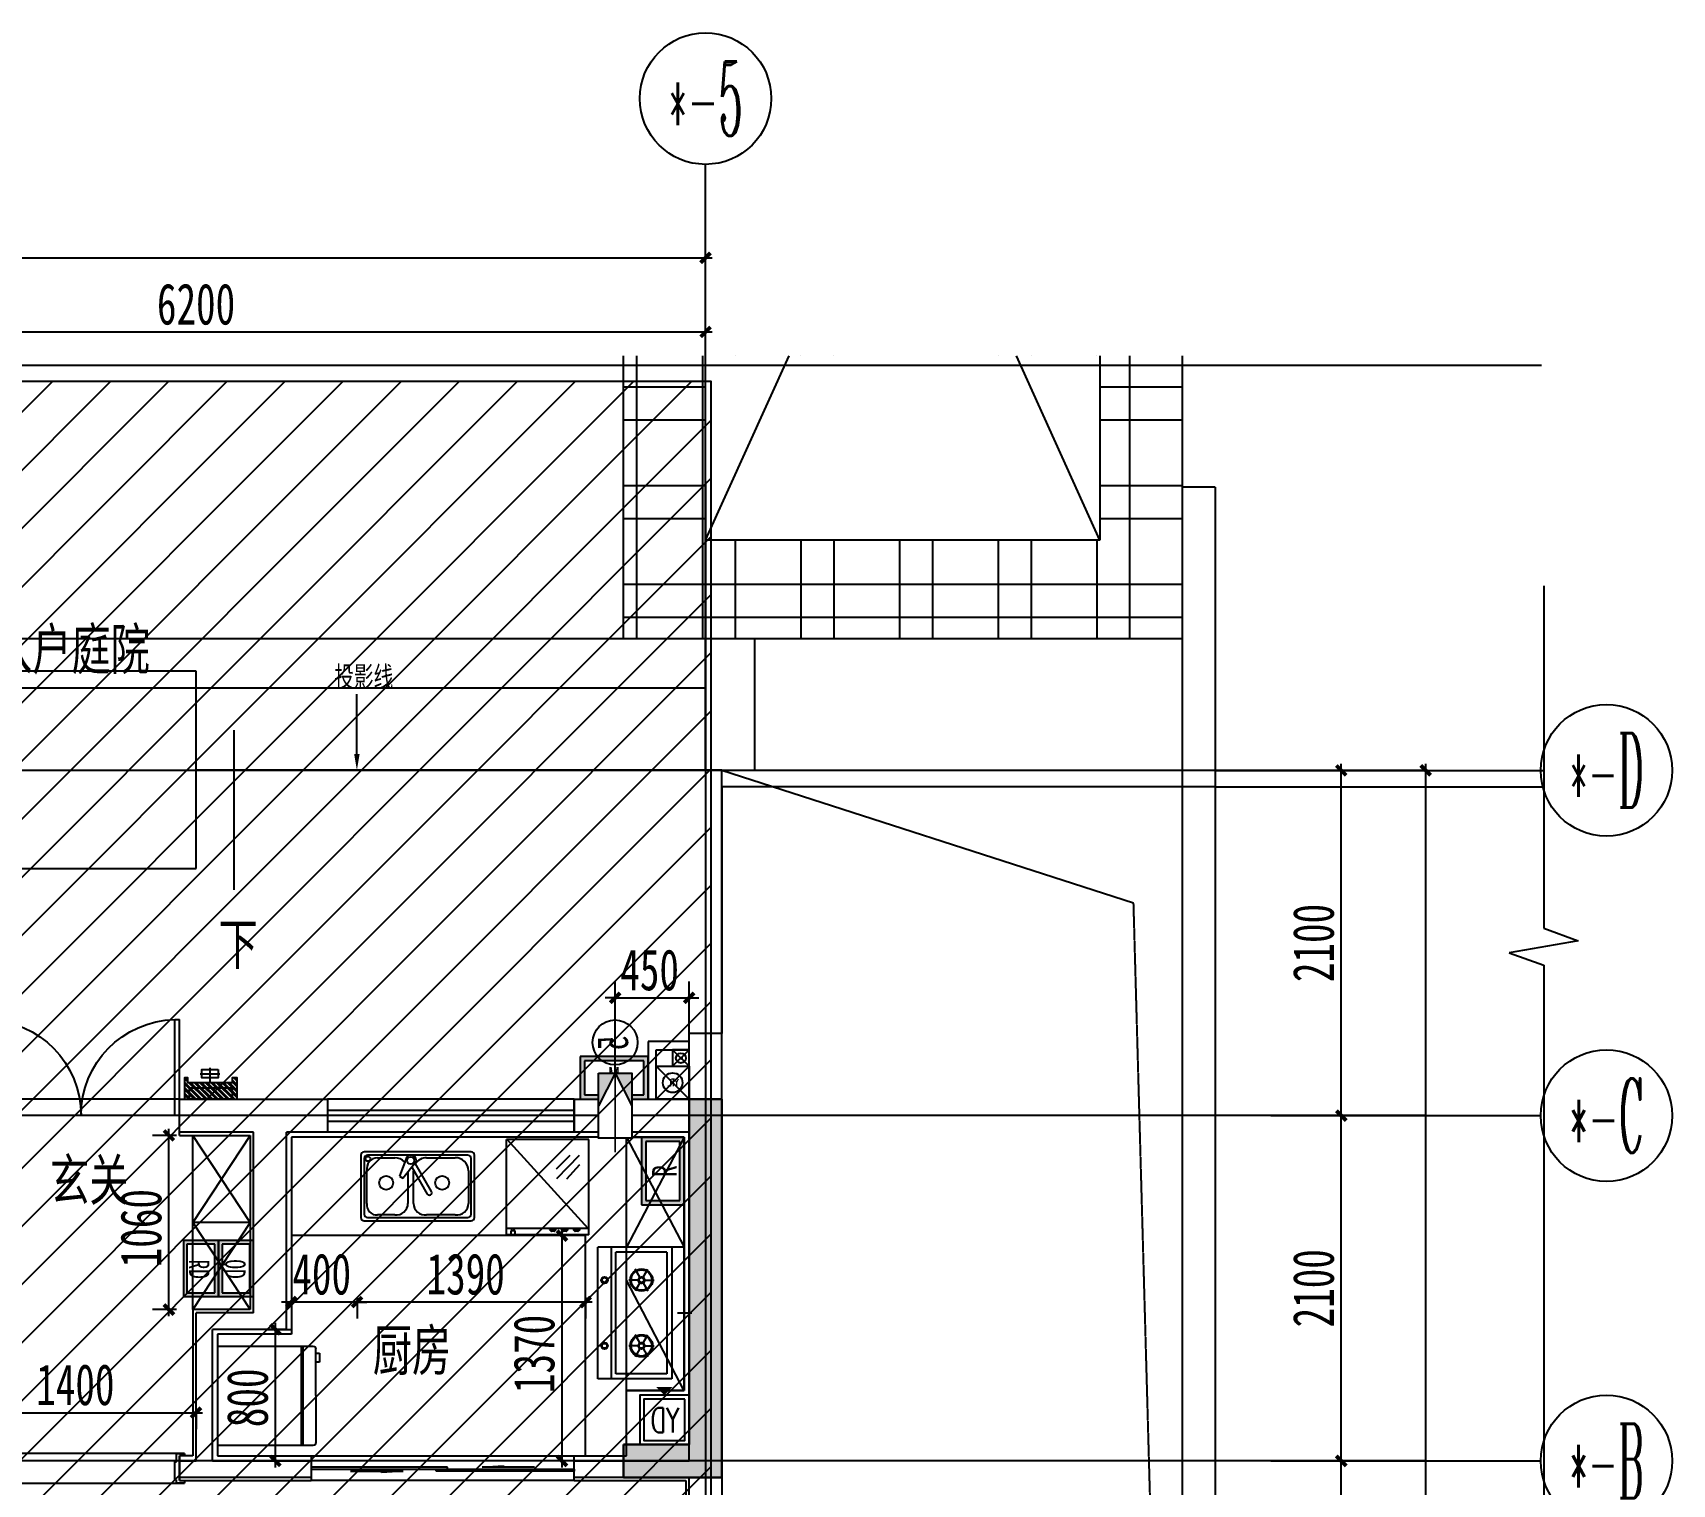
# Model space of a CAD drawing. Extents: x -255202 to 66368, y -6372500 to 603.
# Drawn here: x 36863 to 46839, y -3225095 to -3216267 of the extents above; entities that cross this region are included whole.
import ezdxf
from ezdxf.enums import TextEntityAlignment as Align

# ---------------------------------------------------------------- set-up
doc = ezdxf.new("R2010")
doc.units = 0
doc.header["$LTSCALE"] = 10
doc.header["$MEASUREMENT"] = 0
doc.linetypes.add('__DASH', pattern=[0.35, 0.25, -0.1])
for name, color, linetype in [('A-DIM（轴号轴线尺寸）', 3, 'Continuous'), ('A-HDRL（栏杆构件）', 8, 'Continuous'), ('A-MARK（制图符号）', 8, 'Continuous'), ('A-门', 251, 'Continuous'), ('AXIS_TEXT', 7, 'Continuous'), ('CAR', 155, 'Continuous'), ('DIM【标注】', 149, 'Continuous'), ('L-立面填充1', 253, 'Continuous'), ('L~1D$0$A-LIFT-strs（楼电梯）', 2, 'Continuous'), ('ROAD', 2, 'Continuous'), ('院墙', 53, 'Continuous'), ('院墙（一层看线）', 8, 'Continuous')]:
    doc.layers.add(name, color=color, linetype=linetype)
doc.styles.add('_TCH_AXIS', font='COMPLEX', dxfattribs={"bigfont": 'GBCBIG'})
doc.styles.add('_TCH_DIM', font='SIMPLEX', dxfattribs={"bigfont": 'GBCBIG'})
doc.styles.add('COMPLEX', font='COMPLEX')
doc.styles.add('L~1D$0$_TCH_DIM', font='SIMPLEX', dxfattribs={"bigfont": 'GBCBIG'})
doc.styles.add('L~1D$0$黑体', font='simhei.ttf')
doc.styles.add('L~1Z$0$黑体', font='simhei.ttf')
doc.styles.add('宋体', font='', dxfattribs={"width": 0.8})
doc.styles.add('样式222', font='', dxfattribs={"width": 0.7})
doc.styles.add('细黑体', font='', dxfattribs={"width": 0.7})
doc.styles.get('宋体').set_extended_font_data('STXihei')
doc.styles.get('样式222').set_extended_font_data('STXihei')
doc.styles.get('细黑体').set_extended_font_data('STXihei')
doc.dimstyles.new('DK-100', dxfattribs={"dimscale": 100, "dimtxt": 2.5, "dimasz": 0.6, "dimexe": 1, "dimexo": 1, "dimgap": 0.4, "dimtad": 1, "dimdec": 0, "dimrnd": 5, "dimdsep": 46, "dimtxsty": '样式222', "dimblk": 'ARCHTICK', "dimcen": 3, "dimdle": 0.4, "dimclrd": 149, "dimclre": 149, "dimclrt": 149, "dimadec": 0, "dimazin": 0, "dimtfac": 1, "dimtdec": 0, "dimtix": 1, "dimtmove": 2, "dimatfit": 3, "dimldrblk": 'ARCHTICK', "dimfxl": 3, "dimfxlon": 1, "dimtvp": 1, "dimtolj": 1, "dimtzin": 0, "dimarcsym": 0})

# ---------------------------------------------------------------- blocks, each defined once
blk = doc.blocks.new('_AXISO')
blk.add_circle((0, 0), 0.5)
at = {"layer": 'AXIS_TEXT', "style": 'COMPLEX', "width": 1.041667}
blk.add_attdef('A', text='', height=0.56, dxfattribs=at).set_placement((-0.25, -0.28), (0.25, -0.28), align=Align.FIT)
blk = doc.blocks.new('_ArchTick')
at = {"color": 0, "linetype": 'ByBlock', "const_width": 0.4}
blk.add_lwpolyline([(-0.5, -0.5), (0.5, 0.5)], dxfattribs=at)
blk = doc.blocks.new('*D623')
at = {"layer": 'Defpoints', "color": 0, "transparency": 16777216}
for p in [(54779.7, 5623.2), (30579.7, 4345.7), (54779.7, 4345.7)]:
    blk.add_point(p, dxfattribs=at)
at = {"layer": 'DIM【标注】', "color": 149, "lineweight": -2, "transparency": 16777216}
for p, q in [((30579.7, 5323.2), (30579.7, 5723.2)), ((54779.7, 5323.2), (54779.7, 5723.2)), ((30539.7, 5623.2), (54819.7, 5623.2))]:
    blk.add_line(p, q, dxfattribs=at)
at = {"layer": 'DIM【标注】', "color": 149, "lineweight": -2, "transparency": 16777216, "xscale": 60, "yscale": 60, "zscale": 60, "rotation": 180}
blk.add_blockref('_ArchTick', (30579.7, 5623.2), dxfattribs=at)
at = {"layer": 'DIM【标注】', "color": 149, "lineweight": -2, "transparency": 16777216, "xscale": 60, "yscale": 60, "zscale": 60}
blk.add_blockref('_ArchTick', (54779.7, 5623.2), dxfattribs=at)
at = {"layer": 'DIM【标注】', "color": 149, "transparency": 16777216, "insert": (42679.7, 5791.2), "char_height": 250, "attachment_point": 5, "style": '样式222'}
blk.add_mtext('\\A1;24200', dxfattribs=at)
blk = doc.blocks.new('*D627')
at = {"layer": 'Defpoints', "color": 0, "transparency": 16777216}
for p in [(54779.7, 5172.7), (48579.7, 4345.7), (54779.7, 4345.7)]:
    blk.add_point(p, dxfattribs=at)
at = {"layer": 'DIM【标注】', "color": 149, "lineweight": -2, "transparency": 16777216}
for p, q in [((48579.7, 4872.7), (48579.7, 5272.7)), ((54779.7, 4872.7), (54779.7, 5272.7)), ((48539.7, 5172.7), (54819.7, 5172.7))]:
    blk.add_line(p, q, dxfattribs=at)
at = {"layer": 'DIM【标注】', "color": 149, "lineweight": -2, "transparency": 16777216, "xscale": 60, "yscale": 60, "zscale": 60, "rotation": 180}
blk.add_blockref('_ArchTick', (48579.7, 5172.7), dxfattribs=at)
at = {"layer": 'DIM【标注】', "color": 149, "lineweight": -2, "transparency": 16777216, "xscale": 60, "yscale": 60, "zscale": 60}
blk.add_blockref('_ArchTick', (54779.7, 5172.7), dxfattribs=at)
at = {"layer": 'DIM【标注】', "color": 149, "transparency": 16777216, "insert": (51679.7, 5340.7), "char_height": 250, "attachment_point": 5, "style": '样式222'}
blk.add_mtext('\\A1;6200', dxfattribs=at)
blk = doc.blocks.new('*D633')
at = {"layer": 'Defpoints', "color": 0, "transparency": 16777216}
for p in [(58218.5, 2506.1), (59161.7, 2506.1), (58218.5, -9693.9)]:
    blk.add_point(p, dxfattribs=at)
at = {"layer": 'DIM【标注】', "color": 149, "lineweight": -2, "transparency": 16777216}
for p, q in [((58861.7, 2506.1), (59261.7, 2506.1)), ((59161.7, -9733.9), (59161.7, 2546.1)), ((58861.7, -9693.9), (59261.7, -9693.9))]:
    blk.add_line(p, q, dxfattribs=at)
at = {"layer": 'DIM【标注】', "color": 149, "lineweight": -2, "transparency": 16777216, "xscale": 60, "yscale": 60, "zscale": 60}
for p, rotation in [((59161.7, 2506.1), 90), ((59161.7, -9693.9), 270)]:
    blk.add_blockref('_ArchTick', p, dxfattribs=dict(at, rotation=rotation))
at = {"layer": 'DIM【标注】', "color": 149, "transparency": 16777216, "insert": (58993.7, -3593.9), "char_height": 250, "attachment_point": 5, "rotation": 90, "style": '样式222'}
blk.add_mtext('\\A1;12200', dxfattribs=at)
blk = doc.blocks.new('*D634')
at = {"layer": 'Defpoints', "color": 0, "transparency": 16777216}
for p in [(58218.5, -1693.9), (58647.8, -1693.9), (58218.5, -9693.9)]:
    blk.add_point(p, dxfattribs=at)
at = {"layer": 'DIM【标注】', "color": 149, "lineweight": -2, "transparency": 16777216}
for p, q in [((58347.8, -1693.9), (58747.8, -1693.9)), ((58647.8, -9733.9), (58647.8, -1653.9)), ((58347.8, -9693.9), (58747.8, -9693.9))]:
    blk.add_line(p, q, dxfattribs=at)
at = {"layer": 'DIM【标注】', "color": 149, "lineweight": -2, "transparency": 16777216, "xscale": 60, "yscale": 60, "zscale": 60}
for p, rotation in [((58647.8, -1693.9), 90), ((58647.8, -9693.9), 270)]:
    blk.add_blockref('_ArchTick', p, dxfattribs=dict(at, rotation=rotation))
at = {"layer": 'DIM【标注】', "color": 149, "transparency": 16777216, "insert": (58479.8, -5693.9), "char_height": 250, "attachment_point": 5, "rotation": 90, "style": '样式222'}
blk.add_mtext('\\A1;8000', dxfattribs=at)
blk = doc.blocks.new('*D635')
at = {"layer": 'Defpoints', "color": 0, "transparency": 16777216}
for p in [(58218.5, 406.1), (58647.8, 406.1), (58218.5, -1693.9)]:
    blk.add_point(p, dxfattribs=at)
at = {"layer": 'DIM【标注】', "color": 149, "lineweight": -2, "transparency": 16777216}
for p, q in [((58347.8, 406.1), (58747.8, 406.1)), ((58647.8, -1733.9), (58647.8, 446.1)), ((58347.8, -1693.9), (58747.8, -1693.9))]:
    blk.add_line(p, q, dxfattribs=at)
at = {"layer": 'DIM【标注】', "color": 149, "lineweight": -2, "transparency": 16777216, "xscale": 60, "yscale": 60, "zscale": 60}
for p, rotation in [((58647.8, 406.1), 90), ((58647.8, -1693.9), 270)]:
    blk.add_blockref('_ArchTick', p, dxfattribs=dict(at, rotation=rotation))
at = {"layer": 'DIM【标注】', "color": 149, "transparency": 16777216, "insert": (58479.8, -643.9), "char_height": 250, "attachment_point": 5, "rotation": 90, "style": '样式222'}
blk.add_mtext('\\A1;2100', dxfattribs=at)
blk = doc.blocks.new('*D636')
at = {"layer": 'Defpoints', "color": 0, "transparency": 16777216}
for p in [(58218.5, 2506.1), (58647.8, 2506.1), (58218.5, 406.1)]:
    blk.add_point(p, dxfattribs=at)
at = {"layer": 'DIM【标注】', "color": 149, "lineweight": -2, "transparency": 16777216}
for p, q in [((58347.8, 2506.1), (58747.8, 2506.1)), ((58647.8, 366.1), (58647.8, 2546.1)), ((58347.8, 406.1), (58747.8, 406.1))]:
    blk.add_line(p, q, dxfattribs=at)
at = {"layer": 'DIM【标注】', "color": 149, "lineweight": -2, "transparency": 16777216, "xscale": 60, "yscale": 60, "zscale": 60}
for p, rotation in [((58647.8, 2506.1), 90), ((58647.8, 406.1), 270)]:
    blk.add_blockref('_ArchTick', p, dxfattribs=dict(at, rotation=rotation))
at = {"layer": 'DIM【标注】', "color": 149, "transparency": 16777216, "insert": (58479.8, 1456.1), "char_height": 250, "attachment_point": 5, "rotation": 90, "style": '样式222'}
blk.add_mtext('\\A1;2100', dxfattribs=at)
blk = doc.blocks.new('排气扇孔洞')
blk.add_wipeout([(289.7, -8794), (289.7, -8906.7), (509.7, -8906.7), (509.7, -8794)])
at = {"linetype": 'ByBlock'}
h = blk.add_hatch(color=48, dxfattribs=at)
h.paths.add_polyline_path([(399.7, -8794), (289.7, -8794), (289.7, -8850.3)])
h.paths.add_polyline_path([(289.7, -8850.3), (289.7, -8906.7), (399.7, -8906.7)])
at = {"color": 48, "linetype": 'ByBlock'}
for q in [(399.7, -8794), (399.7, -8906.7)]:
    blk.add_line((289.7, -8850.3), q, dxfattribs=at)
at = {"color": 48}
blk.add_lwpolyline([(289.7, -8794), (289.7, -8906.7), (509.7, -8906.7), (509.7, -8794)], close=True, dxfattribs=at)
at = {"color": 48, "const_width": 5}
blk.add_lwpolyline([(262.5, -8850.3), (556.6, -8850.3)], dxfattribs=at)
blk = doc.blocks.new('ty')
at = {"layer": 'A-门'}
h = blk.add_hatch(color=8, dxfattribs=at)
h.paths.add_polyline_path([(54017.2, 765.1), (54017.2, 506.1), (54429.7, 506.1), (54429.7, 765.1)])
h.paths.add_polyline_path([(54403.3, 738.7), (54403.3, 532.5), (54043.6, 532.5), (54043.6, 738.7)], flags=16)
h = blk.add_hatch(dxfattribs=at)
h.set_pattern_fill('ANSI32', color=8, scale=5, style=0)
h.set_pattern_definition([(135, (54063.044, 4608.566), (16.83798, 16.83798), []), (135, (54051.819, 4608.566), (16.83798, 16.83798), [])])
h.paths.add_polyline_path([(51609.8, 606.1), (51609.8, 506.1), (51929.8, 506.1), (51929.8, 636.1), (51899.8, 636.1), (51899.8, 606.1), (51629.8, 606.1), (51629.8, 636.1), (51609.8, 636.1)])
blk.add_hatch(color=8, dxfattribs=at).paths.add_polyline_path([(54879.7, 506.1), (54879.7, -1793.9), (54279.7, -1793.9), (54279.7, -1593.9), (54679.7, -1593.9), (54679.7, 506.1)])
h = blk.add_hatch(color=8, dxfattribs=at)
h.paths.add_polyline_path([(54390.6, -136.4), (54649.7, -136.4), (54649.7, 276.1), (54390.6, 276.1)])
h.paths.add_polyline_path([(54417, 249.7), (54623.3, 249.7), (54623.3, -110), (54417, -110)], flags=16)
h = blk.add_hatch(color=8, dxfattribs=at)
h.paths.add_polyline_path([(51816.1, -693.9), (51816.1, -353.9), (51602.6, -353.9), (51602.6, -693.9)])
h.paths.add_polyline_path([(51794.4, -672.2), (51794.4, -375.7), (51624.4, -375.7), (51624.4, -672.2)], flags=16)
h = blk.add_hatch(color=8, dxfattribs=at)
h.paths.add_polyline_path([(52029.7, -353.9), (51816.1, -353.9), (51816.1, -693.9), (52029.7, -693.9)])
h.paths.add_polyline_path([(52007.9, -672.2), (51837.9, -672.2), (51837.9, -375.7), (52007.9, -375.7)], flags=16)
at = {"color": 8, "linetype": '__DASH'}
blk.add_line((57679.7, -8927), (57384.6, 1697.8), dxfattribs=at)
at = {"layer": 'A-HDRL（栏杆构件）', "color": 8}
for p, q in [((57879.7, 2506.1), (59879.7, 2506.1)), ((57879.7, 2406.1), (59879.7, 2406.1))]:
    blk.add_line(p, q, dxfattribs=at)
at = {"layer": 'A-MARK（制图符号）', "color": 8}
for p, q in [((42778.2, 4970.1), (59865.7, 4970.1)), ((59879.7, 3628.4), (59879.7, 1546.2)), ((59879.7, 1546.2), (60089.7, 1469.8)), ((60089.7, 1469.8), (59669.7, 1395.8)), ((59669.7, 1395.8), (59879.7, 1321.2)), ((59879.7, 1321.2), (59879.7, -14957.9))]:
    blk.add_line(p, q, dxfattribs=at)
at = {"layer": 'A-门', "color": 8}
for p, q in [((54779.7, 2985.1), (54779.7, 6192)), ((54779.7, 4262.6), (54779.7, -13753.8)), ((55079.9, 2506.4), (55079.9, 3306.4)), ((51679.8, 3110.2), (48679.8, 3110.2)), ((51679.8, 1910.2), (51679.8, 3110.2)), ((54779.9, 3006.4), (48679.7, 3006.4)), ((54779.9, 2506.4), (54779.9, 3006.4)), ((52658.4, 2606.1), (52658.4, 2970.3)), ((51912.2, 2450.1), (51912.2, 2750.1)), ((59161.7, 2506.1), (25966, 2506.1)), ((51679.8, 1910.2), (51679.8, 2510.2)), ((51679.8, 2510.2), (54879.8, 2510.2)), ((57679.7, 2506.1), (54779.9, 2506.4)), ((54779.9, 2506.4), (54779.9, 906.4)), ((54879.7, 506.1), (54879.7, 2506.1)), ((57384.6, 1697.8), (54879.7, 2506.1)), ((51912.2, 1779.3), (51912.2, 2450.1)), ((57679.7, 2406.1), (54879.9, 2406.4)), ((54879.9, 2406.4), (54879.9, 906.4)), ((48679.8, 1910.2), (51679.8, 1910.2)), ((54229.7, 606.1), (54229.7, 1222.2)), ((54679.7, 606.1), (54679.7, 1222.2)), ((54229.7, 1122.2), (54169.7, 1122.2)), ((54229.7, 1122.2), (54679.7, 1122.2)), ((54679.7, 1122.2), (54739.7, 1122.2)), ((54679.7, 506.1), (54679.7, 906.1)), ((54879.7, 906.1), (54679.7, 906.1)), ((54879.7, 506.1), (54879.9, 906.4)), ((54679.7, 856.1), (54429.7, 856.1)), ((54429.7, 856.1), (54429.7, 506.1)), ((54479.7, 506.1), (54479.7, 806.1)), ((54479.7, 806.1), (54679.7, 806.1)), ((54579.7, 806.1), (54679.7, 706.1)), ((54679.7, 806.1), (54579.7, 706.1)), ((54679.7, 806.1), (54679.7, 856.1)), ((54429.7, 765.1), (54017.2, 765.1)), ((54017.2, 765.1), (54017.2, 506.1)), ((54403.3, 738.7), (54043.6, 738.7)), ((54043.6, 738.7), (54043.6, 532.5)), ((54403.3, 532.5), (54403.3, 738.7)), ((54429.7, 506.1), (54429.7, 765.1)), ((54679.7, 706.1), (54479.7, 506.1)), ((54479.7, 706.1), (54679.7, 506.1)), ((51704.8, 661.1), (51824.8, 661.1)), ((51782.3, 606.1), (51747.3, 606.1)), ((51764.8, 606.1), (51764.8, 696.1)), ((51579.7, 506.1), (50379.7, 506.1)), ((51579.7, 306.1), (51579.7, 506.1)), ((51579.7, 506.1), (52029.7, 506.1)), ((51579.7, 286.1), (51579.7, 502.5)), ((52029.7, 506.1), (52479.7, 506.1)), ((53979.7, 506.1), (52479.7, 506.1)), ((52479.7, 506.1), (52479.7, 306.1)), ((52479.7, 506.1), (52479.7, 306.1)), ((53979.7, 506.1), (53979.7, 306.1)), ((53979.8, 306.1), (53979.8, 506.1)), ((53979.8, 506.1), (54879.7, 506.1)), ((54017.2, 506.1), (54429.7, 506.1)), ((54043.6, 532.5), (54403.3, 532.5)), ((54429.7, 506.1), (54479.7, 506.1)), ((54879.7, 506.1), (54679.7, 506.1)), ((54679.7, 506.1), (54679.7, -1593.9)), ((54679.7, -1593.9), (54679.7, 506.1)), ((54679.7, 506.1), (54879.7, 506.1)), ((54879.7, -1793.9), (54879.7, 506.1)), ((54879.7, 506.1), (54879.7, -1793.9)), ((54879.7, -1593.9), (54879.7, 506.1)), ((59161.7, 406.1), (25966, 406.1)), ((52479.7, 439.4), (53979.7, 439.4)), ((51514.3, -813.9), (51514.3, 326.1)), ((51579.7, 286.1), (51579.7, 306.1)), ((52029.7, 306.1), (51579.7, 306.1)), ((52029.7, -793.9), (52029.7, 306.1)), ((52479.7, 306.1), (52229.7, 306.1)), ((52229.7, -893.9), (52229.7, 306.1)), ((52479.7, 372.7), (53979.7, 372.7)), ((53979.7, 306.1), (52479.7, 306.1)), ((54679.7, 306.1), (53979.8, 306.1)), ((54679.7, -1693.9), (54679.7, 306.1)), ((51559.7, 286.1), (51414.3, 286.1)), ((51579.7, 286.1), (52009.7, 286.1)), ((52009.7, 286.1), (51659.7, -243.9)), ((52009.7, -243.9), (51659.7, 286.1)), ((51659.7, -773.9), (51659.7, 286.1)), ((51659.7, 286.1), (52009.7, 286.1)), ((52009.7, 286.1), (52009.7, -773.9)), ((52009.7, 286.1), (52009.7, -773.9)), ((54649.7, 276.1), (52259.7, 276.1)), ((52259.7, 276.1), (52259.7, -923.9)), ((54069.4, 260.5), (53569.4, 260.5)), ((53569.4, -319.5), (53569.4, 260.5)), ((53569.4, -319.5), (53569.4, 260.5)), ((54066, -279.5), (53571.7, 260.5)), ((54069.4, -319.5), (54069.4, 260.5)), ((54299.7, 276.1), (54649.7, -393.9)), ((54649.7, 276.1), (54299.7, -393.9)), ((54299.7, -1265.3), (54299.7, 276.1)), ((54299.7, 276.1), (54649.7, 276.1)), ((54390.6, 276.1), (54390.6, -136.4)), ((54649.7, 276.1), (54390.6, 276.1)), ((54417, 249.7), (54417, -110)), ((54623.3, 249.7), (54417, 249.7)), ((54623.3, -110), (54623.3, 249.7)), ((54649.7, -136.4), (54649.7, 276.1)), ((54649.7, 276.1), (54649.7, -1265.3)), ((54649.7, -1265.3), (54649.7, 276.1)), ((52683.2, 166.1), (52683.2, -213.9)), ((53353.2, 186.1), (52703.2, 186.1)), ((52703.2, 146.1), (52703.2, -193.9)), ((53333.2, 166.1), (52723.2, 166.1)), ((52784.2, 150.1), (52889.2, 150.1)), ((52961.9, 156.3), (52917.5, 37.7)), ((52936.9, 26.5), (53017.4, 124.2)), ((53112.2, -55.6), (53012.1, 117.8)), ((53082.2, 150.1), (53257.2, 150.1)), ((53353.2, -193.9), (53353.2, 146.1)), ((53373.2, -213.9), (53373.2, 166.1)), ((53872.9, 82, -2), (53956.8, 165.9, -2)), ((53875.9, 23.2, -1), (54012.6, 165.1, -1)), ((53934.8, 22.3, -2), (54015.5, 109.4, -2)), ((52719.2, -127.9), (52719.2, 70.1)), ((52917.5, 37.7), (52936.9, 26.5)), ((52969.2, 65.7), (52969.2, -127.9)), ((52991.7, 93), (53086.2, -70.6)), ((53002.2, -127.9), (53002.2, 70.1)), ((53337.2, 70.1), (53337.2, -127.9)), ((52889.2, -197.9), (52784.2, -197.9)), ((53257.2, -197.9), (53082.2, -197.9)), ((54390.6, -136.4), (54649.7, -136.4)), ((54417, -110), (54623.3, -110)), ((52009.7, -243.9), (51659.7, -243.9)), ((52009.7, -243.9), (51659.7, -773.9)), ((51659.7, -243.9), (52009.7, -773.9)), ((52703.2, -233.9), (53353.2, -233.9)), ((52723.2, -213.9), (53333.2, -213.9)), ((54069.4, -279.5), (53569.4, -279.5)), ((53620.4, -294.5), (53595.4, -294.5)), ((53595.4, -294.5), (53595.4, -319.5)), ((53601.4, -294.5), (53601.4, -279.5)), ((53614.5, -294.5), (53614.5, -279.5)), ((53620.4, -319.5), (53620.4, -294.5)), ((53870.7, -279.5), (53830.7, -279.5)), ((53830.7, -279.5), (53830.7, -286.5)), ((53833.7, -289.5), (53867.7, -289.5)), ((53839.4, -289.5), (53862, -289.5)), ((53839.4, -293.9), (53839.4, -289.5)), ((53859, -296.9), (53842.4, -296.9)), ((53862, -289.5), (53862, -293.9)), ((53870.7, -286.5), (53870.7, -279.5)), ((53942.8, -279.5), (53902.8, -279.5)), ((53902.8, -279.5), (53902.8, -286.5)), ((53905.8, -289.5), (53939.8, -289.5)), ((53906.3, -283.9), (53906.3, -1733.9)), ((53911.5, -289.5), (53934.1, -289.5)), ((53911.5, -293.9), (53911.5, -289.5)), ((53931.1, -296.9), (53914.5, -296.9)), ((53934.1, -289.5), (53934.1, -293.9)), ((53942.8, -286.5), (53942.8, -279.5)), ((54015, -279.5), (53975, -279.5)), ((53975, -279.5), (53975, -286.5)), ((53978, -289.5), (54012, -289.5)), ((53983.7, -289.5), (54006.3, -289.5)), ((53983.7, -293.9), (53983.7, -289.5)), ((54003.3, -296.9), (53986.7, -296.9)), ((54006.3, -289.5), (54006.3, -293.9)), ((54015, -286.5), (54015, -279.5)), ((51816.1, -353.9), (51602.6, -353.9)), ((51602.6, -353.9), (51602.6, -693.9)), ((51794.4, -375.7), (51624.4, -375.7)), ((51624.4, -375.7), (51624.4, -672.2)), ((51794.4, -672.2), (51794.4, -375.7)), ((51816.1, -693.9), (51816.1, -353.9)), ((52029.7, -353.9), (51816.1, -353.9)), ((51816.1, -353.9), (51816.1, -693.9)), ((52007.9, -375.7), (51837.9, -375.7)), ((51837.9, -375.7), (51837.9, -672.2)), ((52007.9, -672.2), (52007.9, -375.7)), ((52029.7, -693.9), (52029.7, -353.9)), ((54049.7, -323.9), (52259.7, -323.9)), ((54069.4, -319.5), (53569.4, -319.5)), ((54069.4, -319.5), (53569.4, -319.5)), ((53595.4, -319.5), (53620.4, -319.5)), ((53949.7, -323.9), (53806.3, -323.9)), ((54049.7, -1663.9), (54049.7, -323.9)), ((54574.7, -393.9), (54124.7, -393.9)), ((54124.7, -1193.9), (54124.7, -393.9)), ((54204.7, -393.9), (54204.7, -1193.9)), ((54649.7, -393.9), (54299.7, -393.9)), ((54574.7, -393.9), (54574.7, -1193.9)), ((54649.7, -1193.9), (54649.7, -393.9)), ((54544.7, -423.9), (54234.7, -423.9)), ((54234.7, -1163.9), (54234.7, -423.9)), ((54544.7, -423.9), (54544.7, -1163.9)), ((54649.7, -1266.7), (54299.7, -593.9)), ((54369.7, -593.9), (54313.2, -593.9)), ((54379.7, -576.6), (54351.4, -527.7)), ((54399.7, -576.6), (54427.9, -527.7)), ((54409.6, -593.9), (54466.2, -593.9)), ((51602.6, -693.9), (51816.1, -693.9)), ((51624.4, -672.2), (51794.4, -672.2)), ((51816.1, -693.9), (52029.7, -693.9)), ((51837.9, -672.2), (52007.9, -672.2)), ((54379.7, -611.2), (54351.4, -660.2)), ((54399.7, -611.2), (54427.9, -660.2)), ((51559.7, -773.9), (51414.3, -773.9)), ((52009.7, -773.9), (51659.7, -773.9)), ((52009.7, -773.9), (51659.7, -773.9)), ((51659.7, -773.9), (51659.7, -1663.9)), ((51679.7, -1693.9), (51679.7, -793.9)), ((52029.7, -793.9), (51679.7, -793.9)), ((52259.7, -727.7), (52199.7, -727.7)), ((52259.7, -727.7), (52259.7, -827.7)), ((52659.7, -727.7), (52259.7, -727.7)), ((54089.7, -727.7), (52619.7, -727.7)), ((52659.7, -698.7), (52659.7, -827.7)), ((52659.7, -698.7), (52659.7, -827.7)), ((52659.7, -727.7), (52719.7, -727.7)), ((54049.7, -698.7), (54049.7, -827.7)), ((54609.2, -793.9), (54696.3, -793.9)), ((51779.7, -1693.9), (51779.7, -893.9)), ((52229.7, -893.9), (51779.7, -893.9)), ((52105.9, -893.9), (52262.4, -893.9)), ((52162.4, -1733.9), (52162.4, -853.9)), ((52259.7, -923.9), (51809.7, -923.9)), ((51809.7, -923.9), (51809.7, -1663.9)), ((54369.7, -993.9), (54313.2, -993.9)), ((54379.7, -976.6), (54351.4, -927.7)), ((54399.7, -976.6), (54427.9, -927.7)), ((54409.6, -993.9), (54466.2, -993.9)), ((52392.9, -998.1), (51809.5, -998.2)), ((51809.5, -998.2), (51809.7, -1598.2)), ((52320.7, -1598.1), (52320.6, -998.1)), ((52331.8, -1598.1), (52331.7, -998.1)), ((52409.7, -1581.4), (52409.5, -1014.7)), ((52409.6, -1037.6), (52431.8, -1037.6)), ((52431.8, -1093.2), (52409.6, -1093.2)), ((52431.8, -1037.6), (52431.8, -1093.2)), ((54379.7, -1011.2), (54351.4, -1060.2)), ((54399.7, -1011.2), (54427.9, -1060.2)), ((54574.7, -1193.9), (54124.7, -1193.9)), ((54544.7, -1163.9), (54234.7, -1163.9)), ((54649.7, -1265.3), (54299.7, -1265.3)), ((54299.7, -1663.9), (54299.7, -1265.3)), ((54299.7, -1265.3), (54649.7, -1265.3)), ((50239.7, -1400.6), (51719.7, -1400.6)), ((51679.7, -1400.6), (51679.7, -1500.6)), ((54679.7, -1593.9), (54279.7, -1593.9)), ((54279.7, -1593.9), (54279.7, -1793.9)), ((54279.7, -1793.9), (54279.7, -1593.9)), ((54279.7, -1593.9), (54679.7, -1593.9)), ((54879.7, -1593.9), (54879.7, -1793.9)), ((59161.7, -1693.9), (25966, -1693.9)), ((51609.7, -1648.9), (50349.7, -1648.9)), ((51559.7, -1698.9), (51559.7, -1648.9)), ((51559.7, -1648.9), (51609.7, -1648.9)), ((51579.7, -1813.9), (51579.7, -1663.9)), ((51609.7, -1663.9), (51579.7, -1663.9)), ((51579.7, -1663.9), (51579.7, -1813.9)), ((51659.7, -1663.9), (51579.7, -1663.9)), ((51579.7, -1793.9), (51579.7, -1693.9)), ((51579.7, -1693.9), (51679.7, -1693.9)), ((51609.7, -1648.9), (51609.7, -1663.9)), ((51779.7, -1693.9), (52379.7, -1693.9)), ((51809.7, -1598.2), (52393, -1598)), ((51809.7, -1663.9), (52379.7, -1663.9)), ((52105.9, -1693.9), (52262.4, -1693.9)), ((52379.7, -1663.9), (53979.7, -1663.9)), ((52379.7, -1666.2), (52379.7, -1813.9)), ((52379.7, -1693.9), (52379.7, -1793.9)), ((53949.7, -1693.9), (53806.3, -1693.9)), ((53979.7, -1813.9), (53979.7, -1663.9)), ((53979.7, -1663.9), (54299.7, -1663.9)), ((53979.7, -1793.9), (53979.7, -1693.9)), ((53979.7, -1693.9), (54679.7, -1693.9)), ((51549.7, -1808.9), (51549.7, -1698.9)), ((51549.7, -1698.9), (51559.7, -1698.9)), ((51679.7, -1793.9), (51579.7, -1793.9)), ((52379.7, -1793.9), (51679.7, -1793.9)), ((54679.7, -1793.9), (53979.7, -1793.9)), ((54279.7, -1793.9), (54879.7, -1793.9)), ((54879.7, -1793.9), (54279.7, -1793.9)), ((54679.8, -2093.9), (54679.8, -1793.9)), ((54679.8, -1793.9), (54879.8, -1793.9)), ((54879.8, -1793.9), (54879.8, -2093.9)), ((50349.7, -1828.9), (51609.7, -1828.9)), ((51559.7, -1808.9), (51549.7, -1808.9)), ((51559.7, -1828.9), (51559.7, -1808.9)), ((51609.7, -1828.9), (51559.7, -1828.9)), ((51579.7, -1813.9), (51609.7, -1813.9)), ((51579.7, -1813.9), (52379.7, -1813.9)), ((51609.7, -1813.9), (51609.7, -1828.9)), ((53979.7, -1813.9), (52379.7, -1813.9)), ((53979.7, -1813.9), (54659.7, -1813.9)), ((54659.7, -1813.9), (54659.7, -9568.9))]:
    blk.add_line(p, q, dxfattribs=at)
at = {"layer": 'A-门', "color": 8, "extrusion": (0, 0, -1)}
for p, q in [((51549.7, 406.1), (51549.7, 991.1)), ((51549.7, 991.1), (51579.7, 991.1)), ((51579.7, 406.1), (51579.7, 991.1)), ((51579.7, 406.1), (51549.7, 406.1)), ((52379.7, -1731.4), (52379.7, -1743.9)), ((53210.4, -1731.4), (52379.7, -1731.4)), ((52379.7, -1743.9), (53210.4, -1743.9)), ((52619.7, -1756.4), (52939.7, -1756.4)), ((52808.5, -1763.7), (52808.5, -1756.4)), ((52939.7, -1756.4), (52808.5, -1763.7)), ((53141.3, -1743.9), (53979.7, -1743.9)), ((53141.3, -1756.4), (53141.3, -1743.9)), ((53979.7, -1756.4), (53141.3, -1756.4)), ((53210.4, -1743.9), (53210.4, -1731.4)), ((53419.7, -1731.4), (53550.8, -1724.2)), ((53739.7, -1731.4), (53419.7, -1731.4)), ((53550.8, -1724.2), (53550.8, -1731.4)), ((53979.7, -1743.9), (53979.7, -1756.4))]:
    blk.add_line(p, q, dxfattribs=at)
at = {"layer": 'A-门', "color": 8, "const_width": 24}
for points in [[(54199.7, 1092.2), (54259.7, 1152.2)], [(54709.7, 1152.2), (54649.7, 1092.2)], [(51544.3, 256.1), (51484.3, 316.1)], [(53936.3, -353.9), (53876.3, -293.9)], [(52229.7, -757.7), (52289.7, -697.7)], [(52689.7, -697.7), (52629.7, -757.7)], [(52689.7, -697.7), (52629.7, -757.7)], [(54019.7, -757.7), (54079.7, -697.7)], [(51484.3, -743.9), (51544.3, -803.9)], [(52192.4, -923.9), (52132.4, -863.9)], [(51649.7, -1430.6), (51709.7, -1370.6)], [(52132.4, -1663.9), (52192.4, -1723.9)], [(53876.3, -1663.9), (53936.3, -1723.9)]]:
    blk.add_lwpolyline(points, dxfattribs=at)
at = {"layer": 'A-门', "color": 8}
for points in [[(54579.7, 706.1), (54679.7, 706.1), (54679.7, 806.1), (54579.7, 806.1)], [(54679.7, 506.1), (54479.7, 506.1), (54479.7, 706.1), (54679.7, 706.1)], [(51814.8, 686.1), (51814.8, 636.1), (51714.8, 636.1), (51714.8, 686.1)], [(51899.8, 506.1), (51639.8, 506.1), (51639.8, 576.1), (51899.8, 576.1)], [(54679.7, -1293.9), (54379.7, -1293.9), (54379.7, -1593.9), (54679.7, -1593.9)], [(54654.7, -1318.9), (54404.7, -1318.9), (54404.7, -1568.9), (54654.7, -1568.9)]]:
    blk.add_lwpolyline(points, close=True, dxfattribs=at)
blk.add_lwpolyline([(51609.8, 606.1), (51609.8, 606.1), (51609.8, 506.1), (51929.8, 506.1), (51929.8, 636.1), (51899.8, 636.1), (51899.8, 606.1), (51629.8, 606.1), (51629.8, 636.1), (51609.8, 636.1), (51609.8, 606.1), (51609.8, 606.1)], dxfattribs=at)
blk.add_lwpolyline([(54529.7, -1293.9, 0, 100, 0), (54529.7, -1243.9, 100, 100, 0)], format="xyseb", dxfattribs=at)
for centre, radius in [((54229.3, 851.2), 136.9), ((54629.7, 756.1), 30), ((54579.7, 606.1), 60), ((52725.8, 143.5), 14.5), ((52985.7, 133.4), 21.9), ((52836.7, -2.8), 42), ((53177.2, -2.8), 42), ((54164.7, -593.9), 20), ((54164.7, -593.9), 14.7), ((54389.7, -593.9), 67.7), ((54389.7, -593.9), 62.4), ((54389.7, -593.9), 20), ((54389.7, -593.9), 14.7), ((54164.7, -993.9), 20), ((54164.7, -993.9), 14.7), ((54389.7, -993.9), 67.7), ((54389.7, -993.9), 62.4), ((54389.7, -993.9), 20), ((54389.7, -993.9), 14.7)]:
    blk.add_circle(centre, radius, dxfattribs=at)
at = {"layer": 'A-门', "color": 8, "extrusion": (0, 0, -1)}
for centre, start, end in [((-50394.7, 406.1), 91.46928, 180), ((-51564.7, 406.1), 0, 88.53072)]:
    blk.add_arc(centre, 585, start, end, dxfattribs=at)
at = {"layer": 'A-门', "color": 8}
for centre, radius, start, end in [((52703.2, 166.1), 20, 90.00006, 180.00006), ((52723.2, 146.1), 20, 90.00006, 180.00006), ((52786.6, 81.7), 68.4, 92.00961, 189.80281), ((52889.2, 70.1), 80, 41.24393, 90.00006), ((52985.7, 133.4), 33, 343.81226, 136.18813), ((53082.2, 70.1), 80, 90.00006, 147.45978), ((53257.2, 70.1), 80, 0.00006, 90.00006), ((53333.2, 146.1), 20, 0.00006, 90.00006), ((53353.2, 166.1), 20, 0.00006, 90.00006), ((53082.2, 70.1), 80, 176.73322, 180.00006), ((53099.2, -63.1), 15, 210.00006, 30.00006), ((52723.2, -193.9), 20, 180.00006, 270.00006), ((52778.8, -137.8), 60.4, 170.61545, 275.14256), ((52897.2, -126.4), 72, 263.60554, 358.76657), ((53074.2, -126.4), 72, 181.23372, 276.3946), ((53265.2, -126.4), 72, 263.60554, 358.76657), ((53333.2, -193.9), 20, 270.00006, 0.00006), ((52703.2, -213.9), 20, 180.00006, 270.00006), ((53353.2, -213.9), 20, 270.00006, 0.00006), ((53833.7, -286.5), 3, 180, 270), ((53842.4, -293.9), 3, 180, 270), ((53859, -293.9), 3, 270, 0), ((53867.7, -286.5), 3, 270, 0), ((53905.8, -286.5), 3, 180, 270), ((53914.5, -293.9), 3, 180, 270), ((53931.1, -293.9), 3, 270, 0), ((53939.8, -286.5), 3, 270, 0), ((53978, -286.5), 3, 180, 270), ((53986.7, -293.9), 3, 180, 270), ((54003.3, -293.9), 3, 270, 0), ((54012, -286.5), 3, 270, 0), ((52392.9, -1014.7), 16.7, 0.01079, 90.01079), ((52393, -1581.4), 16.7, 270.01079, 0.01079)]:
    blk.add_arc(centre, radius, start, end, dxfattribs=at)
blk.add_solid([(52675.1, 2606.1), (52658.4, 2506.1), (52641.7, 2606.1)], dxfattribs=at)
at = {"layer": 'CAR', "color": 8}
for p, q in [((54360.4, 5028), (54360.4, 4638.1)), ((54760.4, 5028), (54760.4, 3306.1)), ((54779.7, 3906.1), (55287.7, 5028)), ((54779.7, 3906.1), (54779.7, 5028)), ((54960.4, 5028), (54960.4, 5028)), ((55360.4, 5028), (55360.4, 5028)), ((55560.4, 5028), (55560.4, 5028)), ((56560.4, 5028), (56560.4, 5028)), ((57179.7, 3906.1), (56671.6, 5028)), ((56760.4, 5028), (56760.4, 5028)), ((57160.4, 5028), (57160.4, 5028)), ((57179.7, 5028), (57179.7, 3906.1)), ((57360.4, 5028), (57360.4, 4638.1)), ((54279.7, 4838.1), (54779.7, 4838.1)), ((57179.7, 4838.1), (57679.7, 4838.1)), ((54279.7, 4638.1), (54779.7, 4638.1)), ((54360.4, 4638.1), (54360.4, 4638.1)), ((54360.4, 4638.1), (54360.4, 4038.1)), ((57179.7, 4638.1), (57679.7, 4638.1)), ((57360.4, 4638.1), (57360.4, 4638.1)), ((57360.4, 4638.1), (57360.4, 4038.1)), ((54279.7, 4238.1), (54779.7, 4238.1)), ((57179.7, 4238.1), (57679.7, 4238.1)), ((54279.7, 4038.1), (54779.7, 4038.1)), ((54360.4, 4038.1), (54360.4, 4038.1)), ((54360.4, 4038.1), (54360.4, 3438.1)), ((57179.7, 4038.1), (57679.7, 4038.1)), ((57360.4, 4038.1), (57360.4, 4038.1)), ((57360.4, 4038.1), (57360.4, 3438.1)), ((57179.7, 3906.1), (54779.7, 3906.1)), ((54960.4, 3906.1), (54960.4, 3438.1)), ((55360.4, 3906.1), (55360.4, 3306.1)), ((55560.4, 3906.1), (55560.4, 3438.1)), ((55960.4, 3906.1), (55960.4, 3306.1)), ((56160.4, 3906.1), (56160.4, 3438.1)), ((56560.4, 3906.1), (56560.4, 3306.1)), ((56760.4, 3906.1), (56760.4, 3438.1)), ((57160.4, 3906.1), (57160.4, 3306.1)), ((54279.7, 3638.1), (57679.7, 3638.1)), ((54279.7, 3438.1), (57679.7, 3438.1)), ((54360.4, 3438.1), (54360.4, 3438.1)), ((54360.4, 3438.1), (54360.4, 3306.1)), ((54960.4, 3438.1), (54960.4, 3438.1)), ((54960.4, 3438.1), (54960.4, 3306.1)), ((55560.4, 3438.1), (55560.4, 3438.1)), ((55560.4, 3438.1), (55560.4, 3306.1)), ((56160.4, 3438.1), (56160.4, 3438.1)), ((56160.4, 3438.1), (56160.4, 3306.1)), ((56760.4, 3438.1), (56760.4, 3438.1)), ((56760.4, 3438.1), (56760.4, 3306.1)), ((57360.4, 3438.1), (57360.4, 3438.1)), ((57360.4, 3438.1), (57360.4, 3306.1))]:
    blk.add_line(p, q, dxfattribs=at)
at = {"layer": 'DIM【标注】'}
for p, q in [((58218.5, 2506.1), (59861.7, 2506.1)), ((58218.5, 406.1), (59861.7, 406.1)), ((58218.5, -1693.9), (59861.7, -1693.9))]:
    blk.add_line(p, q, dxfattribs=at)
at = {"layer": 'L~1D$0$A-LIFT-strs（楼电梯）', "color": 8}
blk.add_line((55079.9, 3306.4), (48679.7, 3306.4), dxfattribs=at)
at = {"layer": 'ROAD', "color": 8, "linetype": 'ByBlock'}
for p, q in [((54279.7, 3306.1), (54279.7, 5028)), ((57679.7, 5028), (57679.7, 3306.1)), ((57679.7, 3306.1), (54279.7, 3306.1))]:
    blk.add_line(p, q, dxfattribs=at)
at = {"layer": '院墙', "color": 8}
for p, q in [((57679.7, 4228), (57679.7, 2406.1)), ((57879.7, 4228), (57679.7, 4228)), ((57879.7, 4228), (57879.7, 2406.1)), ((57879.7, 2406.1), (57679.7, 2406.1))]:
    blk.add_line(p, q, dxfattribs=at)
at = {"layer": '院墙（一层看线）', "color": 8}
for p, q in [((57679.7, 2406.1), (57679.7, -14957.9)), ((57879.7, 2406.1), (57879.7, -14957.9))]:
    blk.add_line(p, q, dxfattribs=at)
at = {"layer": 'DIM【标注】', "color": 8}
ref = blk.add_blockref('_AXISO', (54779.7, 6592), dxfattribs=dict(at, xscale=800, yscale=800, zscale=800))
ref.add_attrib('A', '*-5', dxfattribs={"layer": 'A-DIM（轴号轴线尺寸）', "height": 452.55, "style": '_TCH_AXIS', "width": 0.375}).set_placement((54553.4, 6365.7), (55005.9, 6365.7), align=Align.FIT)
at = {"layer": 'DIM【标注】'}
ref = blk.add_blockref('_AXISO', (60261.7, 2506.1), dxfattribs=dict(at, xscale=800, yscale=800, zscale=800))
ref.add_attrib('A', '*-D', dxfattribs={"layer": 'A-DIM（轴号轴线尺寸）', "height": 452.55, "style": '_TCH_AXIS', "width": 0.355932}).set_placement((60035.4, 2279.8), (60488, 2279.8), align=Align.FIT)
ref = blk.add_blockref('_AXISO', (60261.7, 406.1), dxfattribs=dict(at, xscale=800, yscale=800, zscale=800))
ref.add_attrib('A', '*-C', dxfattribs={"layer": 'A-DIM（轴号轴线尺寸）', "height": 452.55, "style": '_TCH_AXIS', "width": 0.368421}).set_placement((60035.4, 179.8), (60488, 179.8), align=Align.FIT)
ref = blk.add_blockref('_AXISO', (60261.7, -1693.9), dxfattribs=dict(at, xscale=800, yscale=800, zscale=800))
ref.add_attrib('A', '*-B', dxfattribs={"layer": 'A-DIM（轴号轴线尺寸）', "height": 452.55, "style": '_TCH_AXIS', "width": 0.355932}).set_placement((60035.4, -1920.2), (60488, -1920.2), align=Align.FIT)
at = {"layer": 'A-门', "color": 8, "width": 0.7}
for s, height, style, p in [('入户庭院', 250, '细黑体', (50443.8, 3118.5)), ('投影线', 125, '细黑体', (52521.2, 3013.9)), ('下', 250, '细黑体', (51817.3, 1324.3)), ('450', 250, '样式222', (54260.8, 1168.3)), ('玄关', 250, '细黑体', (50791.4, -109.6)), ('400', 250, '样式222', (52265.8, -681.7)), ('厨房', 250, '细黑体', (52754.9, -1144.8)), ('1400', 250, '样式222', (50707.2, -1354.5))]:
    blk.add_text(s, height=height, dxfattribs=dict(at, style=style)).set_placement(p)
at = {"layer": 'A-门', "color": 8, "style": '样式222', "text_generation_flag": 4, "width": 0.7}
blk.add_text('5', height=187.5, rotation=270, dxfattribs=at).set_placement((54308.5, 803.4), align=Align.RIGHT)
at = {"layer": 'A-门', "color": 8, "style": '样式222', "width": 0.7}
blk.add_text('M', height=150, dxfattribs=at).set_placement((54223.2, 551.1), align=Align.CENTER)
at = {"layer": 'A-门', "color": 8, "text_generation_flag": 4, "width": 0.705882}
for s, height, rotation, style, p in [('NL', 17, 180.0025, 'L~1D$0$_TCH_DIM', (54639.4, 747.6)), ('YTL', 42.5, 180.0025, 'L~1D$0$_TCH_DIM', (54615.4, 584.8)), ('YD', 148.75, 180, '_TCH_DIM', (54620.3, -1520.3))]:
    blk.add_text(s, height=height, rotation=rotation, dxfattribs=dict(at, style=style)).set_placement(p)
at = {"layer": 'A-门', "color": 8, "style": '样式222', "width": 0.7}
for s, height, rotation, p in [('R', 150, 90, (54604.6, 69.6)), ('RD', 123.65, 270, (51637.7, -527.7)), ('QD', 123.65, 270, (51857.2, -527))]:
    blk.add_text(s, height=height, rotation=rotation, dxfattribs=at).set_placement(p, align=Align.CENTER)
for s, rotation, p in [('1060', 90, (51468.3, -516.4)), ('1390', 360, (53082.2, -681.7)), ('1370', 90, (53860.3, -1281.4)), ('800', 90, (52116.4, -1488.8))]:
    blk.add_text(s, height=250, rotation=rotation, dxfattribs=at).set_placement(p)
at = {"layer": 'A-门', "color": 8, "width": 0.75}
for rotation, style, p in [(90, 'L~1D$0$黑体', (30165.4, -8870.6)), (90, 'L~1D$0$黑体', (55174.4, -8847)), (180, 'L~1Z$0$黑体', (41491.3, -10055.8))]:
    blk.add_attdef('1/AC', text='', height=120, rotation=rotation, dxfattribs=dict(at, style=style)).set_placement(p, align=Align.MIDDLE)
at = {"layer": 'A-门', "color": 8, "style": '宋体'}
for text_generation_flag, p in [(6, (36240.8, -8783.5, -6.9)), (2, (37300.4, -8783.5, -6.9)), (6, (48058.9, -8783.5, -6.9)), (2, (49118.5, -8783.5, -6.9))]:
    blk.add_attdef('KT', text='', height=79.4, rotation=90, dxfattribs=dict(at, text_generation_flag=text_generation_flag)).set_placement(p, align=Align.MIDDLE)
at = {"layer": 'A-门', "color": 8, "style": 'L~1Z$0$黑体', "text_generation_flag": 4, "width": 0.75}
blk.add_attdef('1/AC', text='', height=120, dxfattribs=at).set_placement((43868.1, -10055.8), align=Align.MIDDLE)
at = {"layer": 'DIM【标注】', "color": 8}
for p1, p2, distance, picture, middle in [((30579.7, 4345.7), (54779.7, 4345.7), 1277.5, '*D623', (42679.7, 5791.2)), ((48579.7, 4345.7), (54779.7, 4345.7), 827, '*D627', (51679.7, 5340.7)), ((58218.5, 406.1), (58218.5, 2506.1), -429.4, '*D636', (58479.8, 1456.1)), ((58218.5, -1693.9), (58218.5, 406.1), -429.4, '*D635', (58479.8, -643.9))]:
    dim = blk.add_aligned_dim(p1=p1, p2=p2, distance=distance, dimstyle='DK-100', dxfattribs=at)
    dim.commit()
    dim.dimension.update_dxf_attribs({"geometry": picture, "text_midpoint": middle})
at = {"layer": 'DIM【标注】'}
for p2, distance, picture, middle in [((58218.5, 2506.1), -943.2, '*D633', (58993.7, -3593.9)), ((58218.5, -1693.9), -429.4, '*D634', (58479.8, -5693.9))]:
    dim = blk.add_aligned_dim(p1=(58218.5, -9693.9), p2=p2, distance=distance, dimstyle='DK-100', dxfattribs=at)
    dim.commit()
    dim.dimension.update_dxf_attribs({"geometry": picture, "text_midpoint": middle})
at = {"layer": 'A-门', "color": 8, "extrusion": (0, 0, -1), "xscale": 1.80468753947396, "yscale": 1.80468753947396, "zscale": -1.80468753947396, "rotation": 270}
blk.add_blockref('排气扇孔洞', (-38257.6, 1188), dxfattribs=at)

msp = doc.modelspace()

# ---------------------------------------------------------------- block references
at = {"layer": 'L-立面填充1'}
msp.add_blockref('ty', (-13822.9, -3223259.1), dxfattribs=at)

# ---------------------------------------------------------------- next in the draw order: hatches: boundary and pattern name
h = msp.add_hatch()
h.set_pattern_fill('ANSI31', color=1, scale=2000, style=0)
h.set_pattern_definition([(45, (29643.12, -3188958.3), (-176.7767, 176.7767), [])])
h.paths.add_polyline_path([(40988.8, -3218386.4), (40988.8, -3236150.4), (40788.8, -3236150.4), (40788.8, -3235950.4), (38988.8, -3235950.4), (38988.8, -3236050.4), (35088.8, -3236050.4), (35088.8, -3236150.4), (34888.8, -3236150.4), (34888.8, -3218386.4)])

# ---------------------------------------------------------------- next in the draw order: linework, layer by layer
at = {"color": 1}
msp.add_lwpolyline([(40987.3, -3218386.4), (40988.8, -3218386.4), (40988.8, -3236150.4), (40788.8, -3236150.4), (40788.8, -3235950.4), (38988.8, -3235950.4), (38988.8, -3236050.4), (35088.8, -3236050.4), (35088.8, -3236150.4), (34888.8, -3236150.4), (34888.8, -3218386.4), (40988.8, -3218386.4)], dxfattribs=at)

doc.saveas('drawing.dxf')
